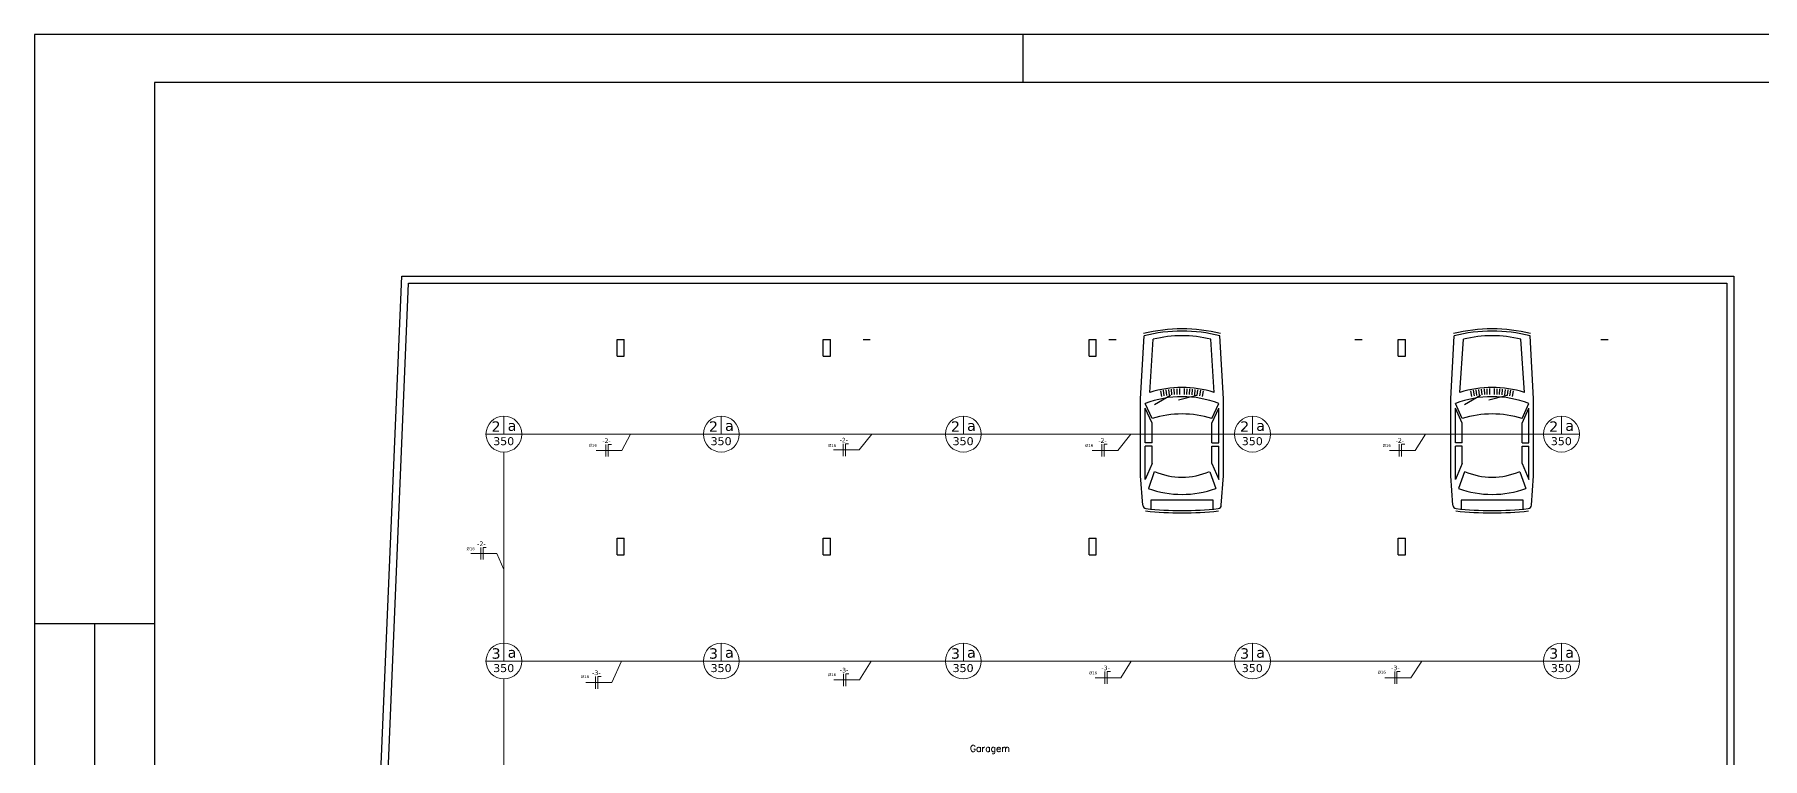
# Model space of a CAD drawing. Header units: millimetres. Extents: x 178 to 457, y 838 to 920.
# Drawn here: x 329.77 to 365.82, y 890.95 to 906.07 of the extents above; entities that cross this region are included whole.
import ezdxf

# ---------------------------------------------------------------- set-up
doc = ezdxf.new("R2010")
doc.units = ezdxf.units.MM
for name, color, linetype in [('Alvenaria', 7, 'Continuous'), ('Paredebaix', 4, 'Continuous'), ('Texto', 2, 'Continuous')]:
    doc.layers.add(name, color=color, linetype=linetype)
doc.layers.add('ELE - Eletrodutos', color=51, linetype='Continuous', lineweight=5)
doc.layers.add('ELE - Iluminação', color=1, linetype='Continuous', lineweight=5)
doc.styles.add('Potencia', font='verdana.ttf', dxfattribs={"height": 0.075})
doc.styles.add('STYLE4', font='romans.shx')

# ---------------------------------------------------------------- blocks, each defined once
blk = doc.blocks.new('carro1')
for p, q in [((-1.711, 0.876), (-1.099, 0.922)), ((-1.012, 0.637), (-1.36, 0.761)), ((-1.171, 0.826), (-0.475, 0.826)), ((-0.835, 0.682), (-1.171, 0.826)), ((-1.099, 0.922), (0.509, 0.922)), ((-0.475, 0.682), (-0.475, 0.826)), ((-0.403, 0.682), (-0.403, 0.826)), ((-0.403, 0.826), (0.317, 0.826)), ((0.005, 0.682), (0.317, 0.826)), ((0.101, 0.682), (0.413, 0.826)), ((0.509, 0.922), (1.829, 0.85)), ((0.647, 0.73), (1.757, 0.658)), ((-1.603, 0.706), (-1.792, 0.706)), ((-1.603, -0.59), (-1.603, 0.706)), ((-0.835, 0.682), (-0.475, 0.682)), ((-0.403, 0.682), (0.005, 0.682)), ((0.581, 0.298), (0.389, 0.634)), ((0.564, 0.481), (0.682, 0.502)), ((0.573, 0.428), (0.692, 0.446)), ((0.582, 0.375), (0.701, 0.39)), ((0.581, -0.254), (0.485, 0.13)), ((0.589, 0.321), (0.709, 0.333)), ((0.595, 0.268), (0.715, 0.277)), ((0.6, 0.214), (0.72, 0.22)), ((0.603, 0.16), (0.723, 0.163)), ((0.605, 0.106), (0.725, 0.106)), ((0.605, 0.01), (0.725, 0.01)), ((0.573, -0.313), (0.692, -0.331)), ((0.582, -0.259), (0.701, -0.274)), ((0.589, -0.206), (0.709, -0.218)), ((0.595, -0.152), (0.715, -0.161)), ((0.6, -0.098), (0.72, -0.104)), ((0.603, -0.044), (0.723, -0.047)), ((-1.792, -0.59), (-1.603, -0.59)), ((-1.012, -0.521), (-1.36, -0.646)), ((-0.835, -0.566), (-1.171, -0.71)), ((-1.171, -0.71), (-0.475, -0.71)), ((-0.835, -0.566), (-0.475, -0.566)), ((-0.475, -0.566), (-0.475, -0.71)), ((-0.403, -0.566), (0.005, -0.566)), ((-0.403, -0.566), (-0.403, -0.71)), ((-0.403, -0.71), (0.317, -0.71)), ((0.005, -0.566), (0.317, -0.71)), ((0.101, -0.566), (0.413, -0.71)), ((0.564, -0.366), (0.682, -0.387)), ((0.647, -0.615), (1.757, -0.542)), ((-1.711, -0.761), (-1.099, -0.806)), ((-1.099, -0.806), (0.509, -0.806)), ((0.509, -0.806), (1.829, -0.734))]:
    blk.add_line(p, q)
for centre, radius, start, end in [((5.139, 0.058), 7.008, 173.7788, 186.2212), ((5.139, 0.058), 6.96, 173.7788, 186.2212), ((-1.708, 0.804), 0.072, 92.2026, 173.7788), ((0.595, 0.058), 2.078, 160.2127, 199.7873), ((-1.563, 0.058), 2.12, 338.7607, 21.2393), ((-1.515, 0.058), 2.264, 342.7227, 17.2773), ((-1.39, 0.058), 3.315, 346.1775, 13.8225), ((-1.39, 0.058), 3.363, 346.1775, 13.8225), ((0.319, 0.058), 1.442, 156.4634, 203.5366), ((-1.879, 0.058), 2.076, 342.5077, 17.4923), ((-0.707, 0.058), 2.536, 346.3145, 13.6855), ((-1.708, -0.689), 0.072, 186.2212, 267.7974)]:
    blk.add_arc(centre, radius, start, end)

msp = doc.modelspace()

# ---------------------------------------------------------------- linework, layer by layer
at = {"layer": 'Alvenaria'}
for p, q in [((332.268542, 905.0679574), (332.268542, 865.0679574)), ((388.168542, 905.0679574), (332.268542, 905.0679574)), ((336.3300364, 874.7255655), (337.4300364, 901.0255655)), ((336.4864413, 874.8755655), (337.5738938, 900.8755655)), ((337.4300364, 901.0255655), (365.2300364, 901.0255655)), ((337.5738938, 900.8755655), (365.0800364, 900.8755655)), ((365.0800364, 900.8755655), (365.0800364, 874.7255655)), ((365.2300364, 901.0255655), (365.2300364, 874.7255655)), ((341.9238938, 899.7005655), (342.0738938, 899.7005655)), ((341.9238938, 899.3505655), (341.9238938, 899.7005655)), ((342.0738938, 899.3505655), (342.0738938, 899.7005655)), ((346.2238938, 899.3505655), (346.2238938, 899.7005655)), ((346.2238938, 899.7005655), (346.3738938, 899.7005655)), ((346.3738938, 899.3505655), (346.3738938, 899.7005655)), ((347.0561088, 899.7005655), (347.2061088, 899.7005655)), ((351.7738938, 899.3505655), (351.7738938, 899.7005655)), ((351.7738938, 899.7005655), (351.9238938, 899.7005655)), ((351.9238938, 899.3505655), (351.9238938, 899.7005655)), ((352.1883237, 899.7005655), (352.3383237, 899.7005655)), ((357.3205387, 899.7005655), (357.4705387, 899.7005655)), ((358.2238938, 899.3505655), (358.2238938, 899.7005655)), ((358.2238938, 899.7005655), (358.3738938, 899.7005655)), ((358.3738938, 899.3505655), (358.3738938, 899.7005655)), ((362.4527537, 899.7005655), (362.6027537, 899.7005655)), ((341.9238938, 899.3505655), (342.0738938, 899.3505655)), ((346.2238938, 899.3505655), (346.3738938, 899.3505655)), ((351.7738938, 899.3505655), (351.9238938, 899.3505655)), ((358.2238938, 899.3505655), (358.3738938, 899.3505655)), ((341.9238938, 895.5505655), (342.0738938, 895.5505655)), ((341.9238938, 895.2005655), (341.9238938, 895.5505655)), ((342.0738938, 895.2005655), (342.0738938, 895.5505655)), ((346.2238938, 895.5505655), (346.3738938, 895.5505655)), ((346.2238938, 895.2005655), (346.2238938, 895.5505655)), ((346.3738938, 895.2005655), (346.3738938, 895.5505655)), ((351.7738938, 895.5505655), (351.9238938, 895.5505655)), ((351.7738938, 895.2005655), (351.7738938, 895.5505655)), ((351.9238938, 895.2005655), (351.9238938, 895.5505655)), ((358.2238938, 895.5505655), (358.3738938, 895.5505655)), ((358.2238938, 895.2005655), (358.2238938, 895.5505655)), ((358.3738938, 895.2005655), (358.3738938, 895.5505655)), ((341.9238938, 895.2005655), (342.0738938, 895.2005655)), ((346.2238938, 895.2005655), (346.3738938, 895.2005655)), ((351.7738938, 895.2005655), (351.9238938, 895.2005655)), ((358.2238938, 895.2005655), (358.3738938, 895.2005655))]:
    msp.add_line(p, q, dxfattribs=at)
at = {"layer": 'ELE - Eletrodutos'}
for p, q in [((339.9384049, 897.7239012), (343.7241305, 897.7239012)), ((341.6882199, 897.5094073), (341.6882199, 897.2547784)), ((341.7367886, 897.2547377), (341.7368344, 897.5094073)), ((341.7368344, 897.5094073), (341.8040314, 897.5093952)), ((342.2015924, 897.7239012), (342.0243884, 897.3820608)), ((344.4743116, 897.7239012), (348.7740878, 897.7239012)), ((346.6397766, 897.5202684), (346.6397766, 897.2656396)), ((346.6883453, 897.2655989), (346.6883911, 897.5202684)), ((346.6883911, 897.5202684), (346.7555881, 897.5202564)), ((347.2373328, 897.7239012), (346.9759451, 897.3929219)), ((349.5242689, 897.7239012), (354.8080435, 897.7239012)), ((352.0377805, 897.5110137), (352.0377805, 897.2563849)), ((352.0863492, 897.2563442), (352.086395, 897.5110137)), ((352.086395, 897.5110137), (352.153592, 897.5110017)), ((352.6436951, 897.7239012), (352.373949, 897.3836673)), ((355.5582245, 897.7239012), (361.2571965, 897.7239012)), ((358.2429416, 897.5117201), (358.2429416, 897.2570912)), ((358.2915103, 897.2570505), (358.2915561, 897.5117201)), ((358.2915561, 897.5117201), (358.3587531, 897.511708)), ((358.7930356, 897.7239012), (358.5791101, 897.3843736)), ((339.5633143, 897.3488107), (339.5633143, 893.3608575)), ((341.4859732, 897.3820608), (342.0243884, 897.3820608)), ((346.4375299, 897.3929219), (346.9759451, 897.3929219)), ((351.8355338, 897.3836673), (352.373949, 897.3836673)), ((358.0406949, 897.3843736), (358.5791101, 897.3843736)), ((339.0777227, 895.3568095), (339.0777227, 895.1021807)), ((339.1262914, 895.10214), (339.1263371, 895.3568095)), ((339.1263371, 895.3568095), (339.1935341, 895.3567974)), ((338.8754759, 895.229463), (339.4138911, 895.229463)), ((339.5633143, 894.8984474), (339.4138911, 895.229463)), ((339.9384049, 892.985767), (343.7241305, 892.985767)), ((341.8112589, 892.5344856), (342.0147103, 892.985767)), ((344.4743116, 892.985767), (348.7740878, 892.985767)), ((347.2267723, 892.985767), (346.9819012, 892.5901023)), ((349.5242689, 892.985767), (354.8080435, 892.985767)), ((352.1022727, 892.7636858), (352.1022727, 892.509057)), ((352.1508414, 892.5090163), (352.1508871, 892.7636858)), ((352.1508871, 892.7636858), (352.2180841, 892.7636738)), ((352.6518589, 892.985767), (352.4384411, 892.6363393)), ((355.5582245, 892.985767), (361.2571965, 892.985767)), ((358.1497869, 892.7641094), (358.1497869, 892.5094805)), ((358.1983556, 892.5094398), (358.1984014, 892.7641094)), ((358.1984014, 892.7641094), (358.2655984, 892.7640973)), ((358.7183541, 892.9813385), (358.4859554, 892.6367629)), ((339.5633143, 892.6106765), (339.5633143, 888.3357903)), ((341.2728436, 892.5344856), (341.8112589, 892.5344856)), ((341.4750904, 892.6618321), (341.4750904, 892.4072032)), ((341.5236591, 892.4071625), (341.5237048, 892.6618321)), ((341.5237048, 892.6618321), (341.5909018, 892.66182)), ((346.443486, 892.5901023), (346.9819012, 892.5901023)), ((346.6457327, 892.7174488), (346.6457327, 892.4628199)), ((346.6943014, 892.4627792), (346.6943472, 892.7174488)), ((346.6943472, 892.7174488), (346.7615442, 892.7174367)), ((351.9000259, 892.6363393), (352.4384411, 892.6363393)), ((357.9475401, 892.6367629), (358.4859554, 892.6367629))]:
    msp.add_line(p, q, dxfattribs=at)
at = {"layer": 'ELE - Iluminação'}
for p, q in [((339.5633143, 897.7239012), (339.5633143, 898.0989917)), ((344.0992211, 897.7239012), (344.0992211, 898.0989917)), ((349.1491783, 897.7239012), (349.1491783, 898.0989917)), ((355.183134, 897.7239012), (355.183134, 898.0989917)), ((361.632287, 897.7239012), (361.632287, 898.0989917)), ((339.1882238, 897.7239012), (339.9384049, 897.7239012)), ((343.7241305, 897.7239012), (344.4743116, 897.7239012)), ((348.7740878, 897.7239012), (349.5242689, 897.7239012)), ((354.8080435, 897.7239012), (355.5582245, 897.7239012)), ((361.2571965, 897.7239012), (362.0073775, 897.7239012)), ((339.5633143, 892.985767), (339.5633143, 893.3608575)), ((344.0992211, 892.985767), (344.0992211, 893.3608575)), ((349.1491783, 892.985767), (349.1491783, 893.3608575)), ((355.183134, 892.985767), (355.183134, 893.3608575)), ((361.632287, 892.985767), (361.632287, 893.3608575)), ((339.1882238, 892.985767), (339.9384049, 892.985767)), ((343.7241305, 892.985767), (344.4743116, 892.985767)), ((348.7740878, 892.985767), (349.5242689, 892.985767)), ((354.8080435, 892.985767), (355.5582245, 892.985767)), ((361.2571965, 892.985767), (362.0073775, 892.985767))]:
    msp.add_line(p, q, dxfattribs=at)
at = {"layer": 'ELE - Iluminação', "color": 1}
for centre in [(339.5633143, 897.7239012), (344.0992211, 897.7239012), (349.1491783, 897.7239012), (355.183134, 897.7239012), (361.632287, 897.7239012), (339.5633143, 892.985767), (344.0992211, 892.985767), (349.1491783, 892.985767), (355.183134, 892.985767), (361.632287, 892.985767)]:
    msp.add_circle(centre, 0.3750905, dxfattribs=at)
at = {"layer": 'Paredebaix'}
for p, q in [((329.768542, 906.0679574), (329.768542, 864.0679574)), ((389.168542, 906.0679574), (329.768542, 906.0679574)), ((350.388542, 906.0679574), (350.388542, 905.0679574)), ((329.768542, 893.7679574), (332.268542, 893.7679574)), ((331.018542, 893.7679574), (331.018542, 864.0679574))]:
    msp.add_line(p, q, dxfattribs=at)

# ---------------------------------------------------------------- block references
at = {"layer": 'Texto', "rotation": 90}
for p in [(353.7708275, 897.9482693), (360.2420827, 897.9482693)]:
    msp.add_blockref('carro1', p, dxfattribs=at)

# ---------------------------------------------------------------- texts
at = {"layer": 'ELE - Eletrodutos', "style": 'Potencia'}
for s, height, p in [('%%C16', 0.06025662, (341.333555, 897.4598661)), ('-2-', 0.09550109, (341.6144289, 897.5393639)), ('%%C16', 0.06025662, (346.3268613, 897.4552392)), ('-2-', 0.09550109, (346.5659856, 897.550225)), ('%%C16', 0.06025662, (351.6918816, 897.4551954)), ('-2-', 0.09550109, (351.9639895, 897.5409703)), ('%%C16', 0.06025662, (357.9016199, 897.4550718)), ('-2-', 0.09550109, (358.1691506, 897.5416767)), ('%%C16', 0.06025662, (338.7836349, 895.3001327)), ('-2-', 0.09550109, (339.0039316, 895.3867661)), ('-3-', 0.09550109, (341.4012994, 892.6917887)), ('-3-', 0.09550109, (346.5719417, 892.7474054)), ('%%C16', 0.06025662, (351.7709605, 892.7084581)), ('-3-', 0.09550109, (352.0284816, 892.7936424)), ('%%C16', 0.06025662, (357.794873, 892.7218539)), ('-3-', 0.09550109, (358.0759959, 892.794066)), ('%%C16', 0.06025662, (341.1709282, 892.6290264)), ('%%C16', 0.06025662, (346.3265122, 892.670672))]:
    msp.add_text(s, height=height, rotation=359.9580266, dxfattribs=at).set_placement(p)
at = {"layer": 'ELE - Iluminação', "color": 1, "style": 'Potencia'}
for s, p in [('2', (339.3031318, 897.773579)), ('2', (343.8390386, 897.773579)), ('2', (348.8889958, 897.773579)), ('2', (354.9229515, 897.773579)), ('2', (361.3721045, 897.773579)), ('3', (339.3031318, 893.0354448)), ('3', (343.8390386, 893.0354448)), ('3', (348.8889958, 893.0354448)), ('3', (354.9229515, 893.0354448)), ('3', (361.3721045, 893.0354448))]:
    msp.add_text(s, height=0.2171178, rotation=359.52795771, dxfattribs=at).set_placement(p)
for s, height, p in [('a', 0.2171178, (339.6412471, 897.7921664)), ('a', 0.2171178, (344.1771539, 897.7921664)), ('a', 0.2171178, (349.2271111, 897.7921664)), ('a', 0.2171178, (355.2610668, 897.7921664)), ('a', 0.2171178, (361.7102198, 897.7921664)), ('350', 0.16696829, (339.3404925, 897.4930811)), ('350', 0.16696829, (343.8763993, 897.4930811)), ('350', 0.16696829, (348.9263565, 897.4930811)), ('350', 0.16696829, (354.9603122, 897.4930811)), ('350', 0.16696829, (361.4094652, 897.4930811)), ('a', 0.2171178, (339.6412471, 893.0540322)), ('a', 0.2171178, (344.1771539, 893.0540322)), ('a', 0.2171178, (349.2271111, 893.0540322)), ('a', 0.2171178, (355.2610668, 893.0540322)), ('a', 0.2171178, (361.7102198, 893.0540322)), ('350', 0.16696829, (339.3404925, 892.7549468)), ('350', 0.16696829, (343.8763993, 892.7549468)), ('350', 0.16696829, (348.9263565, 892.7549468)), ('350', 0.16696829, (354.9603122, 892.7549468)), ('350', 0.16696829, (361.4094652, 892.7549468))]:
    msp.add_text(s, height=height, dxfattribs=at).set_placement(p)
at = {"layer": 'Texto', "style": 'STYLE4'}
msp.add_text('Garagem', height=0.13929047, dxfattribs=at).set_placement((349.2894569, 891.0913148))

doc.saveas('drawing.dxf')
